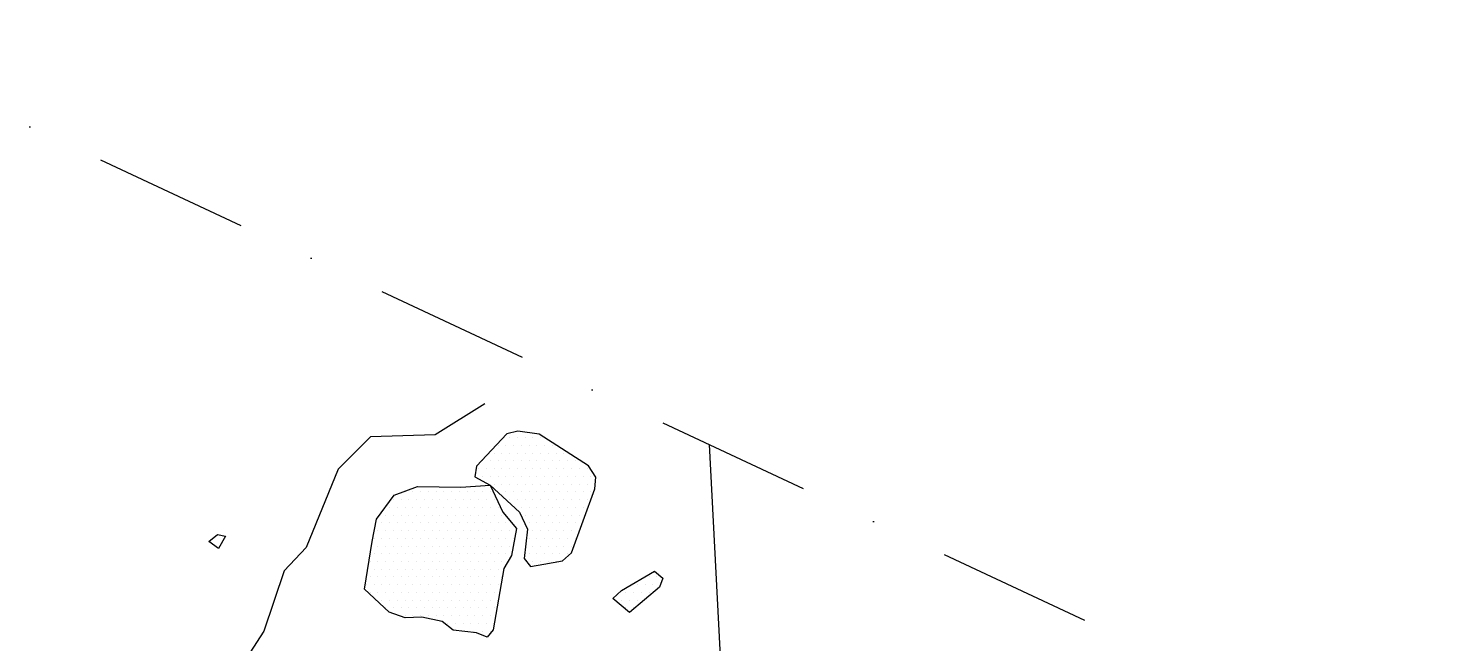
# Model space of a CAD drawing. Header units: metres. Extents: x -1500 to -958, y -1228 to -671.
# Drawn here: x -1187 to -958.2, y -889.5 to -790.2 of the extents above; entities that cross this region are included whole.
import ezdxf

# ---------------------------------------------------------------- set-up
doc = ezdxf.new("R2010")
doc.units = ezdxf.units.M
doc.header["$LTSCALE"] = 25
doc.header["$MEASUREMENT"] = 0
doc.linetypes.add('STRICHPUNKTX2', pattern=[2, 1, -0.5, 0, -0.5])
doc.layers.get('0').update_dxf_attribs({"linetype": 'CONTINUOUS'})
for name, color, linetype in [('BEFUND', 1, 'CONTINUOUS'), ('GRABUNGSGRENZE', 3, 'STRICHPUNKTX2'), ('STEINE', 4, 'CONTINUOUS'), ('STEINESCHRAFF', 4, 'CONTINUOUS')]:
    doc.layers.add(name, color=color, linetype=linetype)

# ---------------------------------------------------------------- blocks, each defined once
blk = doc.blocks.new('*X10')
at = {"color": 0}
for p, q in [((-1111.25, -857.5), (-1111.25, -857.5)), ((-1110, -857.5), (-1110, -857.5)), ((-1109.375, -856.25), (-1109.375, -856.25)), ((-1108.75, -857.5), (-1108.75, -857.5)), ((-1108.125, -856.25), (-1108.125, -856.25)), ((-1107.5, -857.5), (-1107.5, -857.5)), ((-1106.875, -856.25), (-1106.875, -856.25)), ((-1106.25, -857.5), (-1106.25, -857.5)), ((-1105.625, -856.25), (-1105.625, -856.25)), ((-1105, -857.5), (-1105, -857.5)), ((-1104.375, -856.25), (-1104.375, -856.25)), ((-1103.75, -857.5), (-1103.75, -857.5)), ((-1102.5, -857.5), (-1102.5, -857.5)), ((-1113.75, -860), (-1113.75, -860)), ((-1112.5, -860), (-1112.5, -860)), ((-1111.875, -858.75), (-1111.875, -858.75)), ((-1111.25, -860), (-1111.25, -860)), ((-1110.625, -858.75), (-1110.625, -858.75)), ((-1110, -860), (-1110, -860)), ((-1109.375, -858.75), (-1109.375, -858.75)), ((-1108.75, -860), (-1108.75, -860)), ((-1108.125, -858.75), (-1108.125, -858.75)), ((-1107.5, -860), (-1107.5, -860)), ((-1106.875, -858.75), (-1106.875, -858.75)), ((-1106.25, -860), (-1106.25, -860)), ((-1105.625, -858.75), (-1105.625, -858.75)), ((-1105, -860), (-1105, -860)), ((-1104.375, -858.75), (-1104.375, -858.75)), ((-1103.75, -860), (-1103.75, -860)), ((-1103.125, -858.75), (-1103.125, -858.75)), ((-1102.5, -860), (-1102.5, -860)), ((-1101.875, -858.75), (-1101.875, -858.75)), ((-1101.25, -860), (-1101.25, -860)), ((-1100.625, -858.75), (-1100.625, -858.75)), ((-1100, -860), (-1100, -860)), ((-1098.75, -860), (-1098.75, -860)), ((-1114.375, -861.25), (-1114.375, -861.25)), ((-1113.75, -862.5), (-1113.75, -862.5)), ((-1113.125, -861.25), (-1113.125, -861.25)), ((-1112.5, -862.5), (-1112.5, -862.5)), ((-1111.875, -861.25), (-1111.875, -861.25)), ((-1111.25, -862.5), (-1111.25, -862.5)), ((-1110.625, -861.25), (-1110.625, -861.25)), ((-1110, -862.5), (-1110, -862.5)), ((-1109.375, -861.25), (-1109.375, -861.25)), ((-1108.75, -862.5), (-1108.75, -862.5)), ((-1108.125, -861.25), (-1108.125, -861.25)), ((-1107.5, -862.5), (-1107.5, -862.5)), ((-1106.875, -861.25), (-1106.875, -861.25)), ((-1106.25, -862.5), (-1106.25, -862.5)), ((-1105.625, -861.25), (-1105.625, -861.25)), ((-1105, -862.5), (-1105, -862.5)), ((-1104.375, -861.25), (-1104.375, -861.25)), ((-1103.75, -862.5), (-1103.75, -862.5)), ((-1103.125, -861.25), (-1103.125, -861.25)), ((-1102.5, -862.5), (-1102.5, -862.5)), ((-1101.875, -861.25), (-1101.875, -861.25)), ((-1101.25, -862.5), (-1101.25, -862.5)), ((-1100.625, -861.25), (-1100.625, -861.25)), ((-1100, -862.5), (-1100, -862.5)), ((-1099.375, -861.25), (-1099.375, -861.25)), ((-1098.75, -862.5), (-1098.75, -862.5)), ((-1098.125, -861.25), (-1098.125, -861.25)), ((-1097.5, -862.5), (-1097.5, -862.5)), ((-1096.875, -861.25), (-1096.875, -861.25)), ((-1096.25, -862.5), (-1096.25, -862.5)), ((-1126.25, -865), (-1126.25, -865)), ((-1125, -865), (-1125, -865)), ((-1123.75, -865), (-1123.75, -865)), ((-1122.5, -865), (-1122.5, -865)), ((-1121.25, -865), (-1121.25, -865)), ((-1120, -865), (-1120, -865)), ((-1118.75, -865), (-1118.75, -865)), ((-1117.5, -865), (-1117.5, -865)), ((-1116.25, -865), (-1116.25, -865)), ((-1115, -865), (-1115, -865)), ((-1113.75, -865), (-1113.75, -865)), ((-1112.5, -865), (-1112.5, -865)), ((-1111.875, -863.75), (-1111.875, -863.75)), ((-1111.25, -865), (-1111.25, -865)), ((-1110.625, -863.75), (-1110.625, -863.75)), ((-1110, -865), (-1110, -865)), ((-1109.375, -863.75), (-1109.375, -863.75)), ((-1108.75, -865), (-1108.75, -865)), ((-1108.125, -863.75), (-1108.125, -863.75)), ((-1107.5, -865), (-1107.5, -865)), ((-1106.875, -863.75), (-1106.875, -863.75)), ((-1106.25, -865), (-1106.25, -865)), ((-1105.625, -863.75), (-1105.625, -863.75)), ((-1105, -865), (-1105, -865)), ((-1104.375, -863.75), (-1104.375, -863.75)), ((-1103.75, -865), (-1103.75, -865)), ((-1103.125, -863.75), (-1103.125, -863.75)), ((-1102.5, -865), (-1102.5, -865)), ((-1101.875, -863.75), (-1101.875, -863.75)), ((-1101.25, -865), (-1101.25, -865)), ((-1100.625, -863.75), (-1100.625, -863.75)), ((-1100, -865), (-1100, -865)), ((-1099.375, -863.75), (-1099.375, -863.75)), ((-1098.75, -865), (-1098.75, -865)), ((-1098.125, -863.75), (-1098.125, -863.75)), ((-1097.5, -865), (-1097.5, -865)), ((-1096.875, -863.75), (-1096.875, -863.75)), ((-1096.25, -865), (-1096.25, -865)), ((-1095.625, -863.75), (-1095.625, -863.75)), ((-1128.125, -866.25), (-1128.125, -866.25)), ((-1126.875, -866.25), (-1126.875, -866.25)), ((-1125.625, -866.25), (-1125.625, -866.25)), ((-1124.375, -866.25), (-1124.375, -866.25)), ((-1123.125, -866.25), (-1123.125, -866.25)), ((-1121.875, -866.25), (-1121.875, -866.25)), ((-1120.625, -866.25), (-1120.625, -866.25)), ((-1119.375, -866.25), (-1119.375, -866.25)), ((-1118.125, -866.25), (-1118.125, -866.25)), ((-1116.875, -866.25), (-1116.875, -866.25)), ((-1115.625, -866.25), (-1115.625, -866.25)), ((-1114.375, -866.25), (-1114.375, -866.25)), ((-1113.125, -866.25), (-1113.125, -866.25)), ((-1111.875, -866.25), (-1111.875, -866.25)), ((-1109.375, -866.25), (-1109.375, -866.25)), ((-1108.125, -866.25), (-1108.125, -866.25)), ((-1106.875, -866.25), (-1106.875, -866.25)), ((-1105.625, -866.25), (-1105.625, -866.25)), ((-1104.375, -866.25), (-1104.375, -866.25)), ((-1103.125, -866.25), (-1103.125, -866.25)), ((-1101.875, -866.25), (-1101.875, -866.25)), ((-1100.625, -866.25), (-1100.625, -866.25)), ((-1099.375, -866.25), (-1099.375, -866.25)), ((-1098.125, -866.25), (-1098.125, -866.25)), ((-1096.875, -866.25), (-1096.875, -866.25)), ((-1129.375, -868.75), (-1129.375, -868.75)), ((-1128.75, -867.5), (-1128.75, -867.5)), ((-1128.125, -868.75), (-1128.125, -868.75)), ((-1127.5, -867.5), (-1127.5, -867.5)), ((-1126.875, -868.75), (-1126.875, -868.75)), ((-1126.25, -867.5), (-1126.25, -867.5)), ((-1125.625, -868.75), (-1125.625, -868.75)), ((-1125, -867.5), (-1125, -867.5)), ((-1124.375, -868.75), (-1124.375, -868.75)), ((-1123.75, -867.5), (-1123.75, -867.5)), ((-1123.125, -868.75), (-1123.125, -868.75)), ((-1122.5, -867.5), (-1122.5, -867.5)), ((-1121.875, -868.75), (-1121.875, -868.75)), ((-1121.25, -867.5), (-1121.25, -867.5)), ((-1120.625, -868.75), (-1120.625, -868.75)), ((-1120, -867.5), (-1120, -867.5)), ((-1119.375, -868.75), (-1119.375, -868.75)), ((-1118.75, -867.5), (-1118.75, -867.5)), ((-1118.125, -868.75), (-1118.125, -868.75)), ((-1117.5, -867.5), (-1117.5, -867.5)), ((-1116.875, -868.75), (-1116.875, -868.75)), ((-1116.25, -867.5), (-1116.25, -867.5)), ((-1115.625, -868.75), (-1115.625, -868.75)), ((-1115, -867.5), (-1115, -867.5)), ((-1114.375, -868.75), (-1114.375, -868.75)), ((-1113.75, -867.5), (-1113.75, -867.5)), ((-1113.125, -868.75), (-1113.125, -868.75)), ((-1112.5, -867.5), (-1112.5, -867.5)), ((-1111.875, -868.75), (-1111.875, -868.75)), ((-1111.25, -867.5), (-1111.25, -867.5)), ((-1110.625, -868.75), (-1110.625, -868.75)), ((-1107.5, -867.5), (-1107.5, -867.5)), ((-1106.875, -868.75), (-1106.875, -868.75)), ((-1106.25, -867.5), (-1106.25, -867.5)), ((-1105.625, -868.75), (-1105.625, -868.75)), ((-1105, -867.5), (-1105, -867.5)), ((-1104.375, -868.75), (-1104.375, -868.75)), ((-1103.75, -867.5), (-1103.75, -867.5)), ((-1103.125, -868.75), (-1103.125, -868.75)), ((-1102.5, -867.5), (-1102.5, -867.5)), ((-1101.875, -868.75), (-1101.875, -868.75)), ((-1101.25, -867.5), (-1101.25, -867.5)), ((-1100.625, -868.75), (-1100.625, -868.75)), ((-1100, -867.5), (-1100, -867.5)), ((-1099.375, -868.75), (-1099.375, -868.75)), ((-1098.75, -867.5), (-1098.75, -867.5)), ((-1098.125, -868.75), (-1098.125, -868.75)), ((-1097.5, -867.5), (-1097.5, -867.5)), ((-1130.625, -871.25), (-1130.625, -871.25)), ((-1130, -870), (-1130, -870)), ((-1129.375, -871.25), (-1129.375, -871.25)), ((-1128.75, -870), (-1128.75, -870)), ((-1128.125, -871.25), (-1128.125, -871.25)), ((-1127.5, -870), (-1127.5, -870)), ((-1126.875, -871.25), (-1126.875, -871.25)), ((-1126.25, -870), (-1126.25, -870)), ((-1125.625, -871.25), (-1125.625, -871.25)), ((-1125, -870), (-1125, -870)), ((-1124.375, -871.25), (-1124.375, -871.25)), ((-1123.75, -870), (-1123.75, -870)), ((-1123.125, -871.25), (-1123.125, -871.25)), ((-1122.5, -870), (-1122.5, -870)), ((-1121.875, -871.25), (-1121.875, -871.25)), ((-1121.25, -870), (-1121.25, -870)), ((-1120.625, -871.25), (-1120.625, -871.25)), ((-1120, -870), (-1120, -870)), ((-1119.375, -871.25), (-1119.375, -871.25)), ((-1118.75, -870), (-1118.75, -870)), ((-1118.125, -871.25), (-1118.125, -871.25)), ((-1117.5, -870), (-1117.5, -870)), ((-1116.875, -871.25), (-1116.875, -871.25)), ((-1116.25, -870), (-1116.25, -870)), ((-1115.625, -871.25), (-1115.625, -871.25)), ((-1115, -870), (-1115, -870)), ((-1114.375, -871.25), (-1114.375, -871.25)), ((-1113.75, -870), (-1113.75, -870)), ((-1113.125, -871.25), (-1113.125, -871.25)), ((-1112.5, -870), (-1112.5, -870)), ((-1111.875, -871.25), (-1111.875, -871.25)), ((-1111.25, -870), (-1111.25, -870)), ((-1110.625, -871.25), (-1110.625, -871.25)), ((-1110, -870), (-1110, -870)), ((-1109.375, -871.25), (-1109.375, -871.25)), ((-1106.25, -870), (-1106.25, -870)), ((-1105.625, -871.25), (-1105.625, -871.25)), ((-1105, -870), (-1105, -870)), ((-1104.375, -871.25), (-1104.375, -871.25)), ((-1103.75, -870), (-1103.75, -870)), ((-1103.125, -871.25), (-1103.125, -871.25)), ((-1102.5, -870), (-1102.5, -870)), ((-1101.875, -871.25), (-1101.875, -871.25)), ((-1101.25, -870), (-1101.25, -870)), ((-1100.625, -871.25), (-1100.625, -871.25)), ((-1100, -870), (-1100, -870)), ((-1099.375, -871.25), (-1099.375, -871.25)), ((-1098.75, -870), (-1098.75, -870)), ((-1098.125, -871.25), (-1098.125, -871.25)), ((-1131.25, -872.5), (-1131.25, -872.5)), ((-1130.625, -873.75), (-1130.625, -873.75)), ((-1130, -872.5), (-1130, -872.5)), ((-1129.375, -873.75), (-1129.375, -873.75)), ((-1128.75, -872.5), (-1128.75, -872.5)), ((-1128.125, -873.75), (-1128.125, -873.75)), ((-1127.5, -872.5), (-1127.5, -872.5)), ((-1126.875, -873.75), (-1126.875, -873.75)), ((-1126.25, -872.5), (-1126.25, -872.5)), ((-1125.625, -873.75), (-1125.625, -873.75)), ((-1125, -872.5), (-1125, -872.5)), ((-1124.375, -873.75), (-1124.375, -873.75)), ((-1123.75, -872.5), (-1123.75, -872.5)), ((-1123.125, -873.75), (-1123.125, -873.75)), ((-1122.5, -872.5), (-1122.5, -872.5)), ((-1121.875, -873.75), (-1121.875, -873.75)), ((-1121.25, -872.5), (-1121.25, -872.5)), ((-1120.625, -873.75), (-1120.625, -873.75)), ((-1120, -872.5), (-1120, -872.5)), ((-1119.375, -873.75), (-1119.375, -873.75)), ((-1118.75, -872.5), (-1118.75, -872.5)), ((-1118.125, -873.75), (-1118.125, -873.75)), ((-1117.5, -872.5), (-1117.5, -872.5)), ((-1116.875, -873.75), (-1116.875, -873.75)), ((-1116.25, -872.5), (-1116.25, -872.5)), ((-1115.625, -873.75), (-1115.625, -873.75)), ((-1115, -872.5), (-1115, -872.5)), ((-1114.375, -873.75), (-1114.375, -873.75)), ((-1113.75, -872.5), (-1113.75, -872.5)), ((-1113.125, -873.75), (-1113.125, -873.75)), ((-1112.5, -872.5), (-1112.5, -872.5)), ((-1111.875, -873.75), (-1111.875, -873.75)), ((-1111.25, -872.5), (-1111.25, -872.5)), ((-1110.625, -873.75), (-1110.625, -873.75)), ((-1110, -872.5), (-1110, -872.5)), ((-1109.375, -873.75), (-1109.375, -873.75)), ((-1108.75, -872.5), (-1108.75, -872.5)), ((-1106.25, -872.5), (-1106.25, -872.5)), ((-1105.625, -873.75), (-1105.625, -873.75)), ((-1105, -872.5), (-1105, -872.5)), ((-1104.375, -873.75), (-1104.375, -873.75)), ((-1103.75, -872.5), (-1103.75, -872.5)), ((-1103.125, -873.75), (-1103.125, -873.75)), ((-1102.5, -872.5), (-1102.5, -872.5)), ((-1101.875, -873.75), (-1101.875, -873.75)), ((-1101.25, -872.5), (-1101.25, -872.5)), ((-1100.625, -873.75), (-1100.625, -873.75)), ((-1100, -872.5), (-1100, -872.5)), ((-1099.375, -873.75), (-1099.375, -873.75)), ((-1098.75, -872.5), (-1098.75, -872.5)), ((-1131.875, -876.25), (-1131.875, -876.25)), ((-1131.25, -875), (-1131.25, -875)), ((-1130.625, -876.25), (-1130.625, -876.25)), ((-1130, -875), (-1130, -875)), ((-1129.375, -876.25), (-1129.375, -876.25)), ((-1128.75, -875), (-1128.75, -875)), ((-1128.125, -876.25), (-1128.125, -876.25)), ((-1127.5, -875), (-1127.5, -875)), ((-1126.875, -876.25), (-1126.875, -876.25)), ((-1126.25, -875), (-1126.25, -875)), ((-1125.625, -876.25), (-1125.625, -876.25)), ((-1125, -875), (-1125, -875)), ((-1124.375, -876.25), (-1124.375, -876.25)), ((-1123.75, -875), (-1123.75, -875)), ((-1123.125, -876.25), (-1123.125, -876.25)), ((-1122.5, -875), (-1122.5, -875)), ((-1121.875, -876.25), (-1121.875, -876.25)), ((-1121.25, -875), (-1121.25, -875)), ((-1120.625, -876.25), (-1120.625, -876.25)), ((-1120, -875), (-1120, -875)), ((-1119.375, -876.25), (-1119.375, -876.25)), ((-1118.75, -875), (-1118.75, -875)), ((-1118.125, -876.25), (-1118.125, -876.25)), ((-1117.5, -875), (-1117.5, -875)), ((-1116.875, -876.25), (-1116.875, -876.25)), ((-1116.25, -875), (-1116.25, -875)), ((-1115.625, -876.25), (-1115.625, -876.25)), ((-1115, -875), (-1115, -875)), ((-1114.375, -876.25), (-1114.375, -876.25)), ((-1113.75, -875), (-1113.75, -875)), ((-1113.125, -876.25), (-1113.125, -876.25)), ((-1112.5, -875), (-1112.5, -875)), ((-1111.875, -876.25), (-1111.875, -876.25)), ((-1111.25, -875), (-1111.25, -875)), ((-1110.625, -876.25), (-1110.625, -876.25)), ((-1110, -875), (-1110, -875)), ((-1106.25, -875), (-1106.25, -875)), ((-1105.625, -876.25), (-1105.625, -876.25)), ((-1105, -875), (-1105, -875)), ((-1104.375, -876.25), (-1104.375, -876.25)), ((-1103.75, -875), (-1103.75, -875)), ((-1103.125, -876.25), (-1103.125, -876.25)), ((-1102.5, -875), (-1102.5, -875)), ((-1101.875, -876.25), (-1101.875, -876.25)), ((-1101.25, -875), (-1101.25, -875)), ((-1100, -875), (-1100, -875)), ((-1131.875, -878.75), (-1131.875, -878.75)), ((-1131.25, -877.5), (-1131.25, -877.5)), ((-1130.625, -878.75), (-1130.625, -878.75)), ((-1130, -877.5), (-1130, -877.5)), ((-1129.375, -878.75), (-1129.375, -878.75)), ((-1128.75, -877.5), (-1128.75, -877.5)), ((-1128.125, -878.75), (-1128.125, -878.75)), ((-1127.5, -877.5), (-1127.5, -877.5)), ((-1126.875, -878.75), (-1126.875, -878.75)), ((-1126.25, -877.5), (-1126.25, -877.5)), ((-1125.625, -878.75), (-1125.625, -878.75)), ((-1125, -877.5), (-1125, -877.5)), ((-1124.375, -878.75), (-1124.375, -878.75)), ((-1123.75, -877.5), (-1123.75, -877.5)), ((-1123.125, -878.75), (-1123.125, -878.75)), ((-1122.5, -877.5), (-1122.5, -877.5)), ((-1121.875, -878.75), (-1121.875, -878.75)), ((-1121.25, -877.5), (-1121.25, -877.5)), ((-1120.625, -878.75), (-1120.625, -878.75)), ((-1120, -877.5), (-1120, -877.5)), ((-1119.375, -878.75), (-1119.375, -878.75)), ((-1118.75, -877.5), (-1118.75, -877.5)), ((-1118.125, -878.75), (-1118.125, -878.75)), ((-1117.5, -877.5), (-1117.5, -877.5)), ((-1116.875, -878.75), (-1116.875, -878.75)), ((-1116.25, -877.5), (-1116.25, -877.5)), ((-1115.625, -878.75), (-1115.625, -878.75)), ((-1115, -877.5), (-1115, -877.5)), ((-1114.375, -878.75), (-1114.375, -878.75)), ((-1113.75, -877.5), (-1113.75, -877.5)), ((-1113.125, -878.75), (-1113.125, -878.75)), ((-1112.5, -877.5), (-1112.5, -877.5)), ((-1111.875, -878.75), (-1111.875, -878.75)), ((-1111.25, -877.5), (-1111.25, -877.5)), ((-1110.625, -878.75), (-1110.625, -878.75)), ((-1086.875, -878.75), (-1086.875, -878.75)), ((-1085.625, -878.75), (-1085.625, -878.75)), ((-1132.5, -880), (-1132.5, -880)), ((-1131.25, -880), (-1131.25, -880)), ((-1130, -880), (-1130, -880)), ((-1128.75, -880), (-1128.75, -880)), ((-1127.5, -880), (-1127.5, -880)), ((-1126.25, -880), (-1126.25, -880)), ((-1125, -880), (-1125, -880)), ((-1123.75, -880), (-1123.75, -880)), ((-1122.5, -880), (-1122.5, -880)), ((-1121.25, -880), (-1121.25, -880)), ((-1120, -880), (-1120, -880)), ((-1118.75, -880), (-1118.75, -880)), ((-1117.5, -880), (-1117.5, -880)), ((-1116.25, -880), (-1116.25, -880)), ((-1115, -880), (-1115, -880)), ((-1113.75, -880), (-1113.75, -880)), ((-1112.5, -880), (-1112.5, -880)), ((-1111.25, -880), (-1111.25, -880)), ((-1088.75, -880), (-1088.75, -880)), ((-1087.5, -880), (-1087.5, -880)), ((-1086.25, -880), (-1086.25, -880)), ((-1131.875, -881.25), (-1131.875, -881.25)), ((-1130.625, -881.25), (-1130.625, -881.25)), ((-1130, -882.5), (-1130, -882.5)), ((-1129.375, -881.25), (-1129.375, -881.25)), ((-1128.75, -882.5), (-1128.75, -882.5)), ((-1128.125, -881.25), (-1128.125, -881.25)), ((-1127.5, -882.5), (-1127.5, -882.5)), ((-1126.875, -881.25), (-1126.875, -881.25)), ((-1126.25, -882.5), (-1126.25, -882.5)), ((-1125.625, -881.25), (-1125.625, -881.25)), ((-1125, -882.5), (-1125, -882.5)), ((-1124.375, -881.25), (-1124.375, -881.25)), ((-1123.75, -882.5), (-1123.75, -882.5)), ((-1123.125, -881.25), (-1123.125, -881.25)), ((-1122.5, -882.5), (-1122.5, -882.5)), ((-1121.875, -881.25), (-1121.875, -881.25)), ((-1121.25, -882.5), (-1121.25, -882.5)), ((-1120.625, -881.25), (-1120.625, -881.25)), ((-1120, -882.5), (-1120, -882.5)), ((-1119.375, -881.25), (-1119.375, -881.25)), ((-1118.75, -882.5), (-1118.75, -882.5)), ((-1118.125, -881.25), (-1118.125, -881.25)), ((-1117.5, -882.5), (-1117.5, -882.5)), ((-1116.875, -881.25), (-1116.875, -881.25)), ((-1116.25, -882.5), (-1116.25, -882.5)), ((-1115.625, -881.25), (-1115.625, -881.25)), ((-1115, -882.5), (-1115, -882.5)), ((-1114.375, -881.25), (-1114.375, -881.25)), ((-1113.75, -882.5), (-1113.75, -882.5)), ((-1113.125, -881.25), (-1113.125, -881.25)), ((-1112.5, -882.5), (-1112.5, -882.5)), ((-1111.875, -881.25), (-1111.875, -881.25)), ((-1111.25, -882.5), (-1111.25, -882.5)), ((-1091.25, -882.5), (-1091.25, -882.5)), ((-1090.625, -881.25), (-1090.625, -881.25)), ((-1090, -882.5), (-1090, -882.5)), ((-1089.375, -881.25), (-1089.375, -881.25)), ((-1088.75, -882.5), (-1088.75, -882.5)), ((-1088.125, -881.25), (-1088.125, -881.25)), ((-1086.875, -881.25), (-1086.875, -881.25)), ((-1129.375, -883.75), (-1129.375, -883.75)), ((-1128.125, -883.75), (-1128.125, -883.75)), ((-1126.875, -883.75), (-1126.875, -883.75)), ((-1126.25, -885), (-1126.25, -885)), ((-1125.625, -883.75), (-1125.625, -883.75)), ((-1125, -885), (-1125, -885)), ((-1124.375, -883.75), (-1124.375, -883.75)), ((-1123.75, -885), (-1123.75, -885)), ((-1123.125, -883.75), (-1123.125, -883.75)), ((-1122.5, -885), (-1122.5, -885)), ((-1121.875, -883.75), (-1121.875, -883.75)), ((-1121.25, -885), (-1121.25, -885)), ((-1120.625, -883.75), (-1120.625, -883.75)), ((-1120, -885), (-1120, -885)), ((-1119.375, -883.75), (-1119.375, -883.75)), ((-1118.75, -885), (-1118.75, -885)), ((-1118.125, -883.75), (-1118.125, -883.75)), ((-1117.5, -885), (-1117.5, -885)), ((-1116.875, -883.75), (-1116.875, -883.75)), ((-1116.25, -885), (-1116.25, -885)), ((-1115.625, -883.75), (-1115.625, -883.75)), ((-1115, -885), (-1115, -885)), ((-1114.375, -883.75), (-1114.375, -883.75)), ((-1113.75, -885), (-1113.75, -885)), ((-1113.125, -883.75), (-1113.125, -883.75)), ((-1112.5, -885), (-1112.5, -885)), ((-1111.875, -883.75), (-1111.875, -883.75)), ((-1090.625, -883.75), (-1090.625, -883.75)), ((-1089.375, -883.75), (-1089.375, -883.75)), ((-1119.375, -886.25), (-1119.375, -886.25)), ((-1118.125, -886.25), (-1118.125, -886.25)), ((-1116.875, -886.25), (-1116.875, -886.25)), ((-1116.25, -887.5), (-1116.25, -887.5)), ((-1115.625, -886.25), (-1115.625, -886.25)), ((-1115, -887.5), (-1115, -887.5)), ((-1114.375, -886.25), (-1114.375, -886.25)), ((-1113.75, -887.5), (-1113.75, -887.5)), ((-1113.125, -886.25), (-1113.125, -886.25)), ((-1112.5, -887.5), (-1112.5, -887.5)), ((-1111.875, -886.25), (-1111.875, -886.25))]:
    blk.add_line(p, q, dxfattribs=at)

msp = doc.modelspace()

# ---------------------------------------------------------------- linework, layer by layer
at = {"layer": 'BEFUND'}
for points in [[(-1113.36, -850.81), (-1121.39, -855.79), (-1131.84, -856.13), (-1137.02, -861.35), (-1142.21, -874.01), (-1145.78, -877.73), (-1149.04, -887.51), (-1154.63, -896.14), (-1160.02, -898.96), (-1176.1, -894.43), (-1187.44, -895.53), (-1206.6, -895.54), (-1211.92, -900.56), (-1210.16, -912.05), (-1215.77, -922.16), (-1219.56, -929.89), (-1223.68, -939.36), (-1247.21, -965.43)], [(-1075.42, -978.04), (-1073.86, -959.36), (-1074.11, -945.85), (-1074.62, -939.37), (-1074.53, -907.06), (-1077.15, -857.38)]]:
    msp.add_lwpolyline(points, dxfattribs=at)
at = {"layer": 'GRABUNGSGRENZE', "flags": 128}
msp.add_lwpolyline([(-1220.77, -790.19), (-958.18, -913.04), (-962.05, -968.94), (-967.48, -997.14), (-965.03, -1019.9), (-967.86, -1048.04), (-965.9, -1079.62), (-965.22, -1160.86), (-969.27, -1228.22), (-1079, -1176.43), (-1251.24, -1096.23)], dxfattribs=at)
at = {"layer": 'STEINE'}
for points in [[(-1104.62, -855.69), (-1108.08, -855.23), (-1109.82, -855.66), (-1114.74, -860.88), (-1114.97, -862.56), (-1112.54, -863.92), (-1107.77, -868.28), (-1106.49, -871.05), (-1107.02, -875.78), (-1106.02, -877.07), (-1103.87, -876.7), (-1100.86, -876.13), (-1099.41, -874.83), (-1097.5, -869.71), (-1095.63, -864.54), (-1095.45, -862.66), (-1096.65, -860.81), (-1104.62, -855.69)], [(-1113.02, -888.48), (-1114.7, -887.74), (-1118.51, -887.32), (-1120.27, -885.92), (-1123.52, -885.21), (-1126.23, -885.32), (-1128.81, -884.41), (-1132.78, -880.73), (-1131.54, -873.01), (-1130.87, -869.4), (-1128.01, -865.52), (-1124.27, -864.15), (-1117.24, -864.26), (-1112.54, -863.92), (-1110.47, -868.29), (-1108.27, -870.92), (-1109.05, -875.29), (-1110.3, -877.36), (-1112.04, -887.27), (-1113.02, -888.48)], [(-1156.37, -874.15), (-1157.89, -873.01), (-1156.54, -871.91), (-1155.22, -872.18), (-1156.37, -874.15)], [(-1092.75, -882.22), (-1091.3, -880.92), (-1086, -877.79), (-1084.64, -878.93), (-1085.18, -880.4), (-1090.03, -884.5), (-1092.75, -882.22)]]:
    msp.add_lwpolyline(points, dxfattribs=at)

# ---------------------------------------------------------------- block references
at = {"layer": 'STEINESCHRAFF'}
msp.add_blockref('*X10', (0, 0), dxfattribs=at)

doc.saveas('drawing.dxf')
